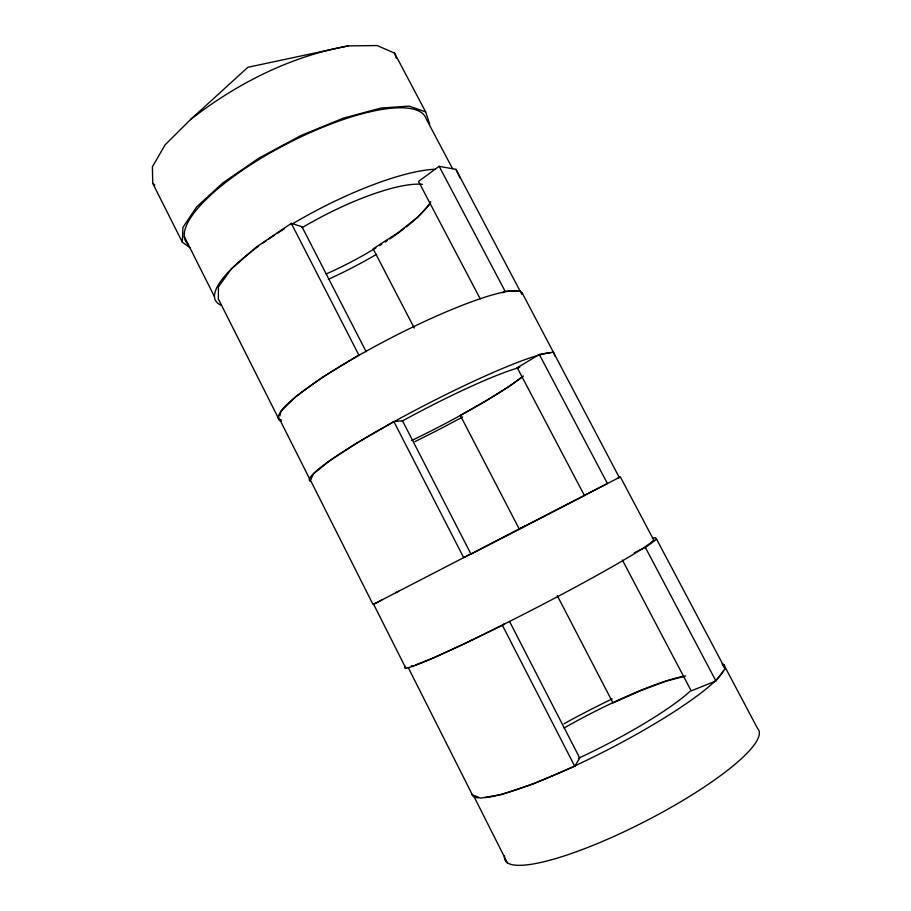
<?xml version="1.0" encoding="UTF-8"?>
<svg xmlns="http://www.w3.org/2000/svg" width="911" height="911" viewBox="0 0 911 911"><rect width="100%" height="100%" fill="white"/><g stroke="black" fill="none" stroke-linecap="round" stroke-linejoin="round"><path stroke-width="1.37" d="M190.365 247.974L182.348 242.224L182.917 227.397L196.582 206.979L222.796 182.929L259.077 158.024L301.108 135.443L343.515 118.1L380.946 108.045L409.176 106.109L425.676 111.928L429.741 124.238M279.882 415.894L281.009 411.089L295.711 396.592L322.494 377.2L358.832 355.005L291.338 223.4L256.287 247.097L231.212 269.087L218.424 286.919L218.367 298.979L279.039 419.493L281.51 419.994M408.253 667.592L472.262 794.643L480.564 798.127L501.654 794.506L534.153 783.608L574.761 766.288L579.738 758.032L509.511 621.393M622.384 560.037L691.187 690.868L715.921 680.972L725.122 668.628L656.615 539.255L655.055 537.581L652.435 538.469M430.539 203.415L418.092 216.807L398.005 232.726L373.146 248.794L414.254 328.062M425.676 111.928L394.565 53.134L377.188 45.55L348.287 45.892L247.86 67.3L190.547 119.535L165.142 144.781L152.399 166.781L152.752 183.373L182.348 242.224M415.017 665.155L432.668 658.22L463.221 644.339L502.394 625.288L504.546 623.568M634.181 552.829L645.387 547.477L656.615 539.255M521.798 294.321L455.967 169.366L439.148 166.314L418.502 181.403L480.256 298.922M190.547 119.535C236.689 83.584 290.427 56.334 348.287 45.892M522.402 376.778L508.042 387.073L486.292 400.601L460.283 415.37L519.338 529.211M619.298 477.501L522.914 294.31A137.276 20.737 -27.3 0 0 385.125 340.987A137.276 20.737 -27.3 0 0 281.374 421.315M502.861 292.761L505.138 291.304L520.204 290.734M539.312 354.493L607.432 483.502L584.361 495.436L517.243 367.725L539.312 354.493L553.455 352.067L555.106 356.19M393.871 421.577L463.665 557.623L470.896 553.934L402.491 420.768L393.871 421.577L356.873 442.997L329.201 461.057L313.486 473.822L310.526 480.348L373.066 604.562L398.733 591.193M381.777 599.996L373.612 604.255L405.805 668.162M584.748 495.379L520.557 528.585M395.807 592.719L525.453 525.727M471.078 554.127L519.794 529.018M519.202 528.995L619.696 477.239M617.692 478.264L620.357 476.931L653.289 539.153A140.089 6.981 -27.3 0 1 526.296 612.944A140.089 6.981 -27.3 0 1 405.554 666.237M683.762 676.497L665.884 681.246L641.082 690.481L612.966 702.916L557.316 595.703M517.243 367.725L519.851 367.235M411.294 665.918L413.753 665.645M291.338 223.4L301.928 226.691L366.188 351.794M152.752 183.373L154.802 185.035M722.127 663.994L725.122 668.628M452.585 168.74L426.257 118.965A134.999 39.959 -27.3 0 0 283.002 145.862A134.999 39.959 -27.3 0 0 188.52 244.752M645.387 547.477L715.921 680.972M439.148 166.314L505.138 291.304M502.394 625.288L574.761 766.288M474.164 796.886L507.45 862.956M278.356 416.771L309.558 478.742M184.273 236.598L214.472 296.61M455.967 169.366L459.975 177.77M394.565 53.134L396.376 58.247M376.539 254.317A135.682 33.65 -27.3 0 1 328.347 279.347M221.168 305.208A135.682 33.65 -27.3 0 1 251.208 251.687M252.438 250.73A135.682 33.65 -27.3 0 1 258.622 246.095M262.994 242.952A135.682 33.65 -27.3 0 1 266.388 240.572M268.699 238.989A135.682 33.65 -27.3 0 1 274.621 235.027M277.035 233.444A135.682 33.65 -27.3 0 1 284.164 228.923M291.304 224.573A135.682 33.65 -27.3 0 1 435.105 169.241M462.674 416.942A137.982 14.018 -27.3 0 1 414.938 441.607M310.127 481.213A137.982 14.018 -27.3 0 1 408.8 413.662A137.982 14.018 -27.3 0 1 550.506 352.762M523.392 375.958A110.185 11.171 -27.3 0 1 411.772 440.469M402.206 421.11A110.185 11.171 -27.3 0 1 518.86 367.714M430.789 201.616A108.352 26.829 -27.3 0 1 406.181 226.976M404.051 228.638A108.352 26.829 -27.3 0 1 389.771 238.967M387.539 240.47A108.352 26.829 -27.3 0 1 385.273 241.962M381.811 244.205A108.352 26.829 -27.3 0 1 379.466 245.685M375.936 247.883A108.352 26.829 -27.3 0 1 326.172 273.983M302.088 227.693A108.352 26.829 -27.3 0 1 422.488 184.386M504.5 855.816A142.549 29.403 -27.2 0 0 639.465 824.261A142.549 29.403 -27.2 0 0 757.588 728.504L723.539 664.221A141.797 21.784 -27.3 0 1 724.632 666.226M723.619 670.644A141.797 21.784 -27.3 0 1 619.195 743.775A141.797 21.784 -27.3 0 1 485.119 797.626M478.514 797.877A141.797 21.784 -27.3 0 1 471.887 794.187M564.023 723.755A141.797 21.784 -27.3 0 1 612.169 698.919M690.014 691.312A113.226 17.355 -27.3 0 1 578.371 758.294M564.068 728.003A113.226 17.355 -27.3 0 1 685.698 675.928"/></g></svg>
